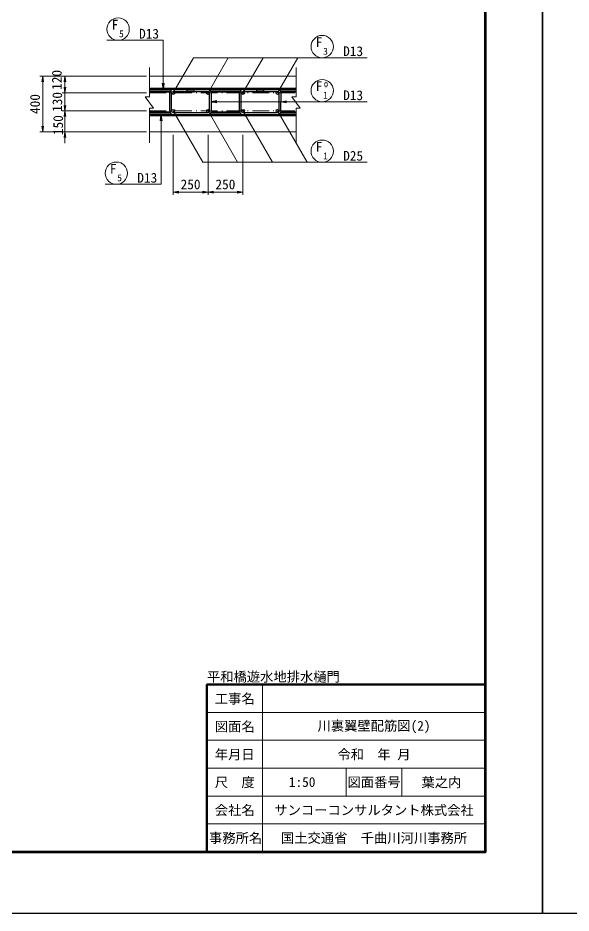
# Model space of a CAD drawing. Header units: millimetres. Extents: x 67792 to 193942, y -50017 to -20317.
# Drawn here: x 142474 to 152404, y -50017 to -33957 of the extents above; entities that cross this region are included whole.
import ezdxf
from ezdxf.enums import TextEntityAlignment as Align

# ---------------------------------------------------------------- set-up
doc = ezdxf.new("R2010")
doc.units = ezdxf.units.MM
doc.header["$LTSCALE"] = 50
doc.header["$PDSIZE"] = 300
doc.linetypes.add('CONTINU', pattern=[0])
doc.linetypes.add('SXF_一点短鎖線', pattern=[9.25, 6, -1.5, 0.25, -1.5])
doc.layers.get('Defpoints').update_dxf_attribs({"color": 191})
for name, color, linetype, lineweight in [('D-BGD', 7, 'Continuous', 13), ('D-BMK', 2, 'SXF_一点短鎖線', 13), ('D-STR', 1, 'Continuous', 50), ('D-STR-DIM', 7, 'Continuous', 13), ('D-STR-HTXT', 7, 'Continuous', 13), ('D-STR-STR2', 7, 'Continuous', 25), ('D-STR-STR5', 7, 'Continuous', 25), ('D-STR-TXT', 7, 'Continuous', 13), ('D-TTL', 2, 'Continuous', 140), ('D-TTL-FRAM', 2, 'Continuous', 50), ('D-TTL-LINE', 7, 'Continuous', 13), ('D-TTL-TXT', 7, 'Continuous', 13)]:
    doc.layers.add(name, color=color, linetype=linetype, lineweight=lineweight)
doc.styles.add('MS ゴシック', font='MS Gothic.ttf')
doc.styles.add('YOKO_GOTHIC', font='MS Gothic.ttf')
doc.dimstyles.new('S50', dxfattribs={"dimscale": 50, "dimtxt": 3.5, "dimasz": 2, "dimexe": 1, "dimexo": 1, "dimgap": 1, "dimtad": 1, "dimdec": 0, "dimzin": 1, "dimdsep": 46, "dimtxsty": 'YOKO_GOTHIC', "dimblk": 'OPEN', "dimcen": 0, "dimclrd": 256, "dimclre": 256, "dimclrt": 256, "dimaunit": 1, "dimadec": 3, "dimazin": 0, "dimtfac": 1, "dimtdec": 0, "dimtix": 1, "dimtmove": 2, "dimatfit": 3, "dimldrblk": 'OPEN', "dimfxl": 1, "dimlwd": -1, "dimlwe": -1, "dimarcsym": 2})
doc.dimstyles.new('S50-20', dxfattribs={"dimscale": 50, "dimtxt": 3.5, "dimasz": 2, "dimexe": 1, "dimexo": 1, "dimgap": 1, "dimtad": 1, "dimdec": 0, "dimlfac": 0.4, "dimzin": 1, "dimdsep": 46, "dimtxsty": 'YOKO_GOTHIC', "dimblk": 'OPEN', "dimcen": 0, "dimclrd": 256, "dimclre": 256, "dimclrt": 256, "dimaunit": 1, "dimadec": 3, "dimazin": 0, "dimtfac": 1, "dimtdec": 0, "dimtix": 1, "dimtmove": 2, "dimatfit": 3, "dimldrblk": 'OPEN', "dimfxl": 1, "dimlwd": -1, "dimlwe": -1, "dimarcsym": 0})

# ---------------------------------------------------------------- blocks, each defined once
blk = doc.blocks.new('_Open')
at = {"color": 0, "linetype": 'ByBlock', "lineweight": -2}
for p, q in [((-1, 0.17), (0, 0)), ((-1, -0.17), (0, 0)), ((0, 0), (-1, 0))]:
    blk.add_line(p, q, dxfattribs=at)
blk = doc.blocks.new('*D143')
at = {"layer": 'D-STR-DIM', "transparency": 16777216}
for p, q in [((145887, -36052), (145887, -37132)), ((146512, -36052), (146512, -37132)), ((145987, -37082), (146412, -37082))]:
    blk.add_line(p, q, dxfattribs=at)
at = {"layer": 'Defpoints', "color": 0, "transparency": 16777216}
for p in [(145887, -36002), (146512, -36002), (146512, -37082)]:
    blk.add_point(p, dxfattribs=at)
at = {"layer": 'D-STR-DIM', "transparency": 16777216, "xscale": 100, "yscale": 100, "zscale": 100, "rotation": 180}
blk.add_blockref('_Open', (145887, -37082), dxfattribs=at)
at = {"layer": 'D-STR-DIM', "transparency": 16777216, "xscale": 100, "yscale": 100, "zscale": 100}
blk.add_blockref('_Open', (146512, -37082), dxfattribs=at)
at = {"layer": 'D-STR-DIM', "transparency": 16777216, "insert": (146199, -36945), "char_height": 175, "attachment_point": 5, "style": 'YOKO_GOTHIC'}
blk.add_mtext('250', dxfattribs=at)
blk = doc.blocks.new('*D144')
at = {"layer": 'D-STR-DIM', "transparency": 16777216}
for p, q in [((145262, -36052), (145262, -37132)), ((145887, -36052), (145887, -37132)), ((145362, -37082), (145787, -37082))]:
    blk.add_line(p, q, dxfattribs=at)
at = {"layer": 'Defpoints', "color": 0, "transparency": 16777216}
for p in [(145262, -36002), (145887, -36002), (145887, -37082)]:
    blk.add_point(p, dxfattribs=at)
at = {"layer": 'D-STR-DIM', "transparency": 16777216, "xscale": 100, "yscale": 100, "zscale": 100, "rotation": 180}
blk.add_blockref('_Open', (145262, -37082), dxfattribs=at)
at = {"layer": 'D-STR-DIM', "transparency": 16777216, "xscale": 100, "yscale": 100, "zscale": 100}
blk.add_blockref('_Open', (145887, -37082), dxfattribs=at)
at = {"layer": 'D-STR-DIM', "transparency": 16777216, "insert": (145574, -36945), "char_height": 175, "attachment_point": 5, "style": 'YOKO_GOTHIC'}
blk.add_mtext('250', dxfattribs=at)
blk = doc.blocks.new('*D133')
at = {"layer": 'D-STR-DIM', "transparency": 16777216}
for p, q in [((143319, -35202), (143319, -35102)), ((144784, -35302), (143269, -35302)), ((143319, -35627), (143319, -35302)), ((144784, -35627), (143269, -35627)), ((143319, -35727), (143319, -35827))]:
    blk.add_line(p, q, dxfattribs=at)
at = {"layer": 'Defpoints', "color": 0, "transparency": 16777216}
for p in [(143319, -35302), (144834, -35302), (144834, -35627)]:
    blk.add_point(p, dxfattribs=at)
at = {"layer": 'D-STR-DIM', "transparency": 16777216, "xscale": 100, "yscale": 100, "zscale": 100}
for p, rotation in [((143319, -35302), 270), ((143319, -35627), 90)]:
    blk.add_blockref('_Open', p, dxfattribs=dict(at, rotation=rotation))
at = {"layer": 'D-STR-DIM', "transparency": 16777216, "insert": (143182, -35465), "char_height": 175, "attachment_point": 5, "rotation": 90, "style": 'YOKO_GOTHIC'}
blk.add_mtext('130', dxfattribs=at)
blk = doc.blocks.new('*D134')
at = {"layer": 'D-STR-DIM', "transparency": 16777216}
for p, q in [((143319, -35527), (143319, -35427)), ((144784, -35627), (143269, -35627)), ((143319, -36002), (143319, -35627)), ((144784, -36002), (143269, -36002)), ((143319, -36102), (143319, -36202))]:
    blk.add_line(p, q, dxfattribs=at)
at = {"layer": 'Defpoints', "color": 0, "transparency": 16777216}
for p in [(143319, -35627), (144834, -35627), (144834, -36002)]:
    blk.add_point(p, dxfattribs=at)
at = {"layer": 'D-STR-DIM', "transparency": 16777216, "xscale": 100, "yscale": 100, "zscale": 100}
for p, rotation in [((143319, -35627), 270), ((143319, -36002), 90)]:
    blk.add_blockref('_Open', p, dxfattribs=dict(at, rotation=rotation))
at = {"layer": 'D-STR-DIM', "transparency": 16777216, "insert": (143197, -35881), "char_height": 175, "attachment_point": 5, "rotation": 90, "style": 'YOKO_GOTHIC'}
blk.add_mtext('150', dxfattribs=at)
blk = doc.blocks.new('*D135')
at = {"layer": 'D-STR-DIM', "transparency": 16777216}
for p, q in [((144784, -35002), (143269, -35002)), ((143319, -35202), (143319, -35102)), ((144784, -35302), (143269, -35302))]:
    blk.add_line(p, q, dxfattribs=at)
at = {"layer": 'Defpoints', "color": 0, "transparency": 16777216}
for p in [(143319, -35002), (144834, -35002), (144834, -35302)]:
    blk.add_point(p, dxfattribs=at)
at = {"layer": 'D-STR-DIM', "transparency": 16777216, "xscale": 100, "yscale": 100, "zscale": 100}
for p, rotation in [((143319, -35002), 90), ((143319, -35302), 270)]:
    blk.add_blockref('_Open', p, dxfattribs=dict(at, rotation=rotation))
at = {"layer": 'D-STR-DIM', "transparency": 16777216, "insert": (143174, -35069), "char_height": 175, "attachment_point": 5, "rotation": 90, "style": 'YOKO_GOTHIC'}
blk.add_mtext('120', dxfattribs=at)
blk = doc.blocks.new('*D136')
at = {"layer": 'D-STR-DIM', "transparency": 16777216}
for p, q in [((144784, -35002), (142869, -35002)), ((142919, -35902), (142919, -35102)), ((144784, -36002), (142869, -36002))]:
    blk.add_line(p, q, dxfattribs=at)
at = {"layer": 'Defpoints', "color": 0, "transparency": 16777216}
for p in [(142919, -35002), (144834, -35002), (144834, -36002)]:
    blk.add_point(p, dxfattribs=at)
at = {"layer": 'D-STR-DIM', "transparency": 16777216, "xscale": 100, "yscale": 100, "zscale": 100}
for p, rotation in [((142919, -35002), 90), ((142919, -36002), 270)]:
    blk.add_blockref('_Open', p, dxfattribs=dict(at, rotation=rotation))
at = {"layer": 'D-STR-DIM', "transparency": 16777216, "insert": (142782, -35502), "char_height": 175, "attachment_point": 5, "rotation": 90, "style": 'YOKO_GOTHIC'}
blk.add_mtext('400', dxfattribs=at)

msp = doc.modelspace()

# ---------------------------------------------------------------- linework, layer by layer
at = {"layer": 'D-BGD'}
for p, q in [((144833.6, -35002), (147468.7, -35002)), ((144833.6, -36002), (147468.7, -36002))]:
    msp.add_line(p, q, dxfattribs=at)
at = {"layer": 'D-BMK', "linetype": 'SXF_一点短鎖線'}
for p, q in [((144833.6, -35302), (147468.7, -35302)), ((144833.6, -35627), (147468.7, -35627))]:
    msp.add_line(p, q, dxfattribs=at)
at = {"layer": 'D-STR'}
for p, q in [((144833.6, -35227), (147468.7, -35227)), ((144833.6, -35274.5), (145208.5, -35274.5)), ((145511.7, -35274.5), (145636.8, -35274.5)), ((145940.2, -35274.5), (146458.5, -35274.5)), ((146761.7, -35274.5), (146886.8, -35274.5)), ((147190.2, -35274.5), (147468.7, -35274.5)), ((144833.6, -35654.5), (145208.5, -35654.5)), ((144833.6, -35702), (147468.7, -35702)), ((145940.2, -35654.5), (146458.5, -35654.5)), ((147190.2, -35654.5), (147468.7, -35654.5))]:
    msp.add_line(p, q, dxfattribs=at)
at = {"layer": 'D-STR-HTXT'}
for p, q in [((144073.2, -34358), (145079.7, -34358)), ((145261.8, -35302), (145625.8, -34671.5)), ((148743.3, -34671.5), (145625.8, -34671.5)), ((145886.8, -35302), (146250.8, -34671.5)), ((146511.8, -35302), (146875.8, -34671.5)), ((147136.8, -35302), (147500.8, -34671.5)), ((147736.7, -35461.8), (148743.3, -35461.8)), ((145261.8, -35627), (145793.5, -36547.9)), ((145886.8, -35627), (146418.5, -36547.9)), ((146511.8, -35627), (147043.4, -36547.9)), ((147136.8, -35627), (147668.4, -36547.9)), ((148743.3, -36547.9), (145793.5, -36547.9)), ((144041.5, -36942.7), (145048.1, -36942.7))]:
    msp.add_line(p, q, dxfattribs=at)
for points in [[(144833.6, -36198), (144833.6, -35574.5), (144908.6, -35574.5), (144758.6, -35374.5), (144833.6, -35374.5), (144833.6, -34846.2)], [(147468.7, -36198), (147468.7, -35574.5), (147543.7, -35574.5), (147393.7, -35374.5), (147468.7, -35374.5), (147468.7, -34846.2)]]:
    msp.add_lwpolyline(points, dxfattribs=at)
for centre in [(144273.2, -34158), (147936.7, -34471.5), (147936.7, -35261.8), (147936.7, -36347.9), (144241.5, -36742.7)]:
    msp.add_circle(centre, 200, dxfattribs=at)
at = {"layer": 'D-STR-STR2'}
for centre in [(145261.8, -35302), (145886.8, -35302), (146511.8, -35302), (147136.8, -35302), (145261.8, -35627), (145886.8, -35627), (146511.8, -35627), (147136.8, -35627)]:
    msp.add_circle(centre, 27.5, dxfattribs=at)
at = {"layer": 'D-STR-STR5'}
for p, q in [((145201.8, -35627), (145201.8, -35302)), ((145234.3, -35627), (145234.3, -35302)), ((145261.7, -35242), (145511.7, -35242)), ((145261.7, -35274.5), (145511.7, -35274.5)), ((145511.7, -35274.5), (145511.7, -35242)), ((145636.8, -35274.5), (145636.8, -35242)), ((145636.8, -35242), (145886.8, -35242)), ((145636.8, -35274.5), (145886.8, -35274.5)), ((145914.3, -35627), (145914.3, -35302)), ((145946.9, -35627), (145947.1, -35302)), ((146451.8, -35627), (146451.8, -35302)), ((146484.3, -35627), (146484.3, -35302)), ((146511.7, -35242), (146761.7, -35242)), ((146511.7, -35274.5), (146761.7, -35274.5)), ((146761.7, -35274.5), (146761.7, -35242)), ((146886.8, -35274.5), (146886.8, -35242)), ((146886.8, -35242), (147136.8, -35242)), ((146886.8, -35274.5), (147136.8, -35274.5)), ((147164.2, -35627), (147164.2, -35302)), ((147196.8, -35627), (147197, -35302)), ((145261.8, -35654.5), (145886.8, -35654.5)), ((145261.8, -35687), (145886.9, -35687)), ((146511.8, -35654.5), (147136.8, -35654.5)), ((146511.8, -35687), (147136.8, -35687))]:
    msp.add_line(p, q, dxfattribs=at)
for centre, start, end in [((145261.8, -35302), 90.00001, 180), ((145886.9, -35302), 0, 90.00001), ((146511.8, -35302), 90.00001, 180), ((147136.9, -35302), 0, 90.00001), ((145261.8, -35627), 180, 270), ((145886.9, -35627), 270, 0), ((146511.8, -35627), 180, 270), ((147136.9, -35627), 270, 0)]:
    msp.add_arc(centre, 60, start, end, dxfattribs=at)
at = {"layer": 'D-TTL'}
msp.add_lwpolyline([(110866.7, -21416.6), (110866.7, -48916.6), (150866.7, -48916.6), (150866.7, -21416.6)], close=True, dxfattribs=at)
at = {"layer": 'D-TTL-FRAM'}
msp.add_lwpolyline([(145866.7, -48916.6), (145866.7, -45916.6), (150866.7, -45916.6)], dxfattribs=at)
at = {"layer": 'D-TTL-LINE'}
for p, q in [((146866.7, -48916.6), (146866.7, -45916.6)), ((145866.7, -46416.6), (150866.7, -46416.6)), ((145866.7, -46916.6), (150866.7, -46916.6)), ((145866.7, -47416.6), (150866.7, -47416.6)), ((148366.7, -47916.6), (148366.7, -47416.6)), ((149366.7, -47916.6), (149366.7, -47416.6)), ((145866.7, -47916.6), (150866.7, -47916.6)), ((145866.7, -48416.6), (150866.7, -48416.6))]:
    msp.add_line(p, q, dxfattribs=at)
at = {"layer": 'Defpoints', "color": 1}
for points in [[(109841.7, -20316.6), (109841.7, -50016.6), (151891.7, -50016.6), (151891.7, -20316.6)], [(151891.7, -20316.6), (151891.7, -50016.6), (193941.7, -50016.6), (193941.7, -20316.6)]]:
    msp.add_lwpolyline(points, close=True, dxfattribs=at)

# ---------------------------------------------------------------- block references
at = {"layer": 'D-STR-HTXT', "xscale": 100, "yscale": 100, "zscale": 100, "rotation": 180}
msp.add_blockref('_Open', (147196.9, -35461.8), dxfattribs=at)

# ---------------------------------------------------------------- texts
at = {"layer": 'D-STR-TXT', "style": 'YOKO_GOTHIC'}
for s, height, p in [('F', 175, (144216.9, -34166.4)), ('5', 125, (144332.6, -34304.2)), ('F', 175, (147880.4, -34479.8)), ('3', 125, (147996.1, -34617.6)), ('F', 175, (147880.4, -35270.1)), ('0', 100, (148004.8, -35201.6)), ('1', 125, (147996.1, -35407.9)), ('F', 175, (147880.4, -36356.2)), ('1', 125, (147996.1, -36494)), ('F', 175, (144185.3, -36751)), ('5', 125, (144300.9, -36888.8))]:
    msp.add_text(s, height=height, dxfattribs=at).set_placement(p, align=Align.CENTER)
for s, p in [('D13', (144649.7, -34328)), ('D13', (148313.2, -34641.5)), ('D13', (148313.2, -35431.8)), ('D25', (148313.2, -36517.9)), ('D13', (144618.1, -36912.7))]:
    msp.add_text(s, height=175, dxfattribs=at).set_placement(p)
at = {"layer": 'D-TTL-TXT', "style": 'MS ゴシック'}
msp.add_text('平和橋遊水地排水樋門', height=175, dxfattribs=at).set_placement((145866.7, -45916.6), align=Align.BOTTOM_LEFT)
for s, p in [('工事名', (146366.7, -46166.6)), ('図面名', (146366.7, -46666.6)), ('川裏翼壁配筋図(2)', (148866.7, -46666.6)), ('年月日', (146366.7, -47166.6)), ('令和  年 月', (148866.7, -47166.6)), ('尺\u3000度', (146366.7, -47666.6)), ('1:50', (147576.6, -47666.6)), ('図面番号', (148866.7, -47666.6)), ('葉之内', (150076.6, -47666.6)), ('会社名', (146366.7, -48166.6)), ('サンコーコンサルタント株式会社', (148866.7, -48166.6)), ('事務所名', (146382.8, -48666.6)), ('国土交通省\u3000千曲川河川事務所', (148866.7, -48666.6))]:
    msp.add_text(s, height=175, dxfattribs=at).set_placement(p, align=Align.MIDDLE)

# ---------------------------------------------------------------- dimensions: what is measured, and where the dimension line sits
at = {"layer": 'D-STR-DIM'}
for base, p1, p2, picture, middle in [((142919.2, -35002), (144833.6, -36002), (144833.6, -35002), '*D136', (142781.7, -35502)), ((143319.2, -35302), (144833.6, -35627), (144833.6, -35302), '*D133', (143181.7, -35464.5))]:
    dim = msp.add_linear_dim(base=base, p1=p1, p2=p2, angle=90, dimstyle='S50-20', dxfattribs=at)
    dim.commit()
    dim.dimension.update_dxf_attribs({"geometry": picture, "text_midpoint": middle})
for base, p1, p2, picture, middle in [((143319.2, -35002), (144833.6, -35302), (144833.6, -35002), '*D135', (143173.6, -35068.8)), ((143319.2, -35627), (144833.6, -36002), (144833.6, -35627), '*D134', (143197.4, -35881))]:
    dim = msp.add_linear_dim(base=base, p1=p1, p2=p2, angle=90, dimstyle='S50-20', dxfattribs=at)
    dim.commit()
    dim.dimension.update_dxf_attribs({"geometry": picture, "text_midpoint": middle, "dimtype": 160})
for base, p1, p2, picture, middle in [((145886.8, -37082.3), (145261.8, -36002), (145886.8, -36002), '*D144', (145574.3, -36944.8)), ((146511.9, -37082.3), (145886.8, -36002), (146511.9, -36002), '*D143', (146199.3, -36944.8))]:
    dim = msp.add_linear_dim(base=base, p1=p1, p2=p2, dimstyle='S50-20', dxfattribs=at)
    dim.commit()
    dim.dimension.update_dxf_attribs({"geometry": picture, "text_midpoint": middle})

# ---------------------------------------------------------------- leaders
at = {"layer": 'D-STR-HTXT', "linetype": 'CONTINU'}
for points in [[(145079.7, -35227), (145079.7, -34358)], [(145947, -35461.7), (147736.7, -35461.8)], [(145048.1, -35702), (145048.1, -36942.7)]]:
    msp.add_leader(points, dimstyle='S50', dxfattribs=at)

doc.saveas('drawing.dxf')
